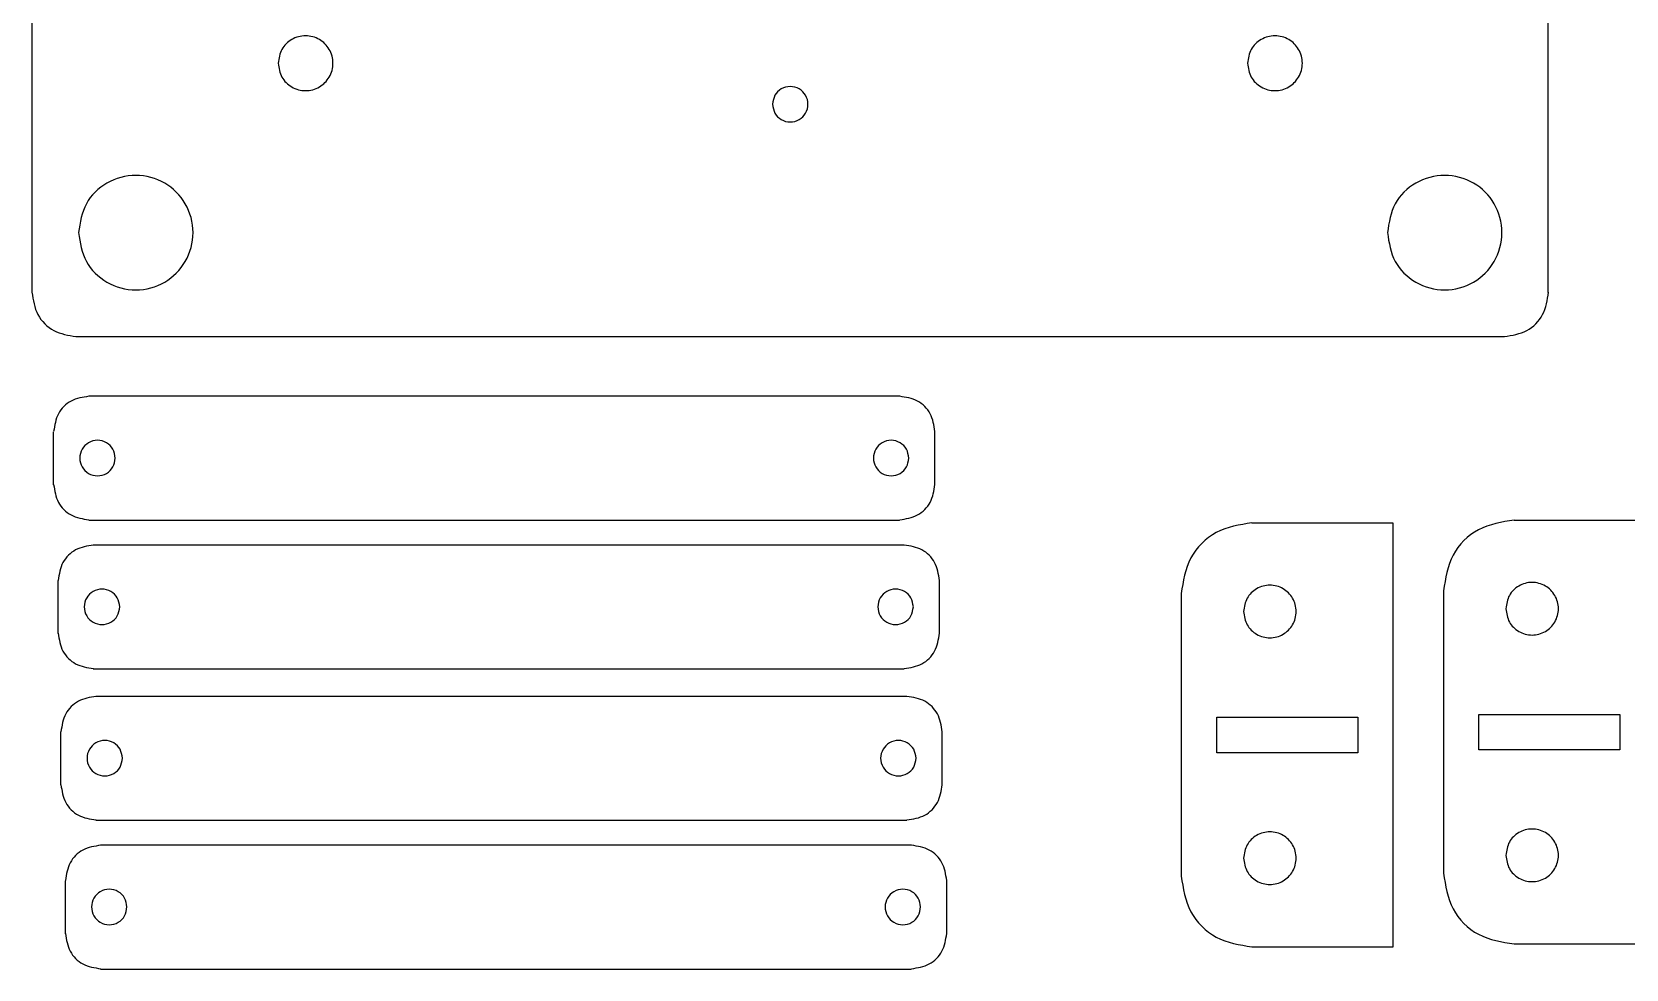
# Model space of a CAD drawing. Extents: x 5 to 194, y 2 to 286.
# Drawn here: x 4.5 to 94.9, y 7.2 to 60.4 of the extents above; entities that cross this region are included whole.
import ezdxf

# ---------------------------------------------------------------- set-up
doc = ezdxf.new("R2010")
doc.units = 0
doc.layers.add('Layer_1', color=7, linetype='CONTINUOUS')

msp = doc.modelspace()

# ---------------------------------------------------------------- linework, layer by layer
at = {"layer": 'Layer_1', "color": 7}
for p, q in [((4.508816, 126.597466), (4.508816, 45.592633)), ((90.530149, 45.592633), (90.530149, 126.597466)), ((7.006482, 43.094966), (88.032482, 43.094966)), ((53.729116, 39.70377), (7.733951, 39.70377)), ((5.723118, 37.692937), (5.723118, 34.68727)), ((55.73995, 34.68727), (55.73995, 37.692937)), ((7.733951, 32.676437), (53.729116, 32.676437)), ((96.612174, 32.659011), (88.590006, 32.659011)), ((81.735157, 32.50091), (73.71299, 32.50091)), ((81.735157, 8.476752), (81.735157, 32.50091)), ((53.984214, 31.263068), (7.989048, 31.263068)), ((5.978214, 29.252234), (5.978214, 26.246568)), ((55.995048, 26.246568), (55.995048, 29.252234)), ((69.71249, 28.50041), (69.71249, 12.477252)), ((84.589506, 28.658511), (84.589506, 12.635353)), ((7.989048, 24.235734), (53.984214, 24.235734)), ((54.140532, 22.675977), (8.145365, 22.675977)), ((71.723324, 19.483419), (71.723324, 21.494252)), ((71.723324, 21.494252), (79.724324, 21.494252)), ((79.724324, 21.494252), (79.724324, 19.483419)), ((86.60034, 19.64152), (86.60034, 21.65235)), ((86.60034, 21.65235), (94.60134, 21.65235)), ((94.60134, 21.65235), (94.60134, 19.64152)), ((6.134531, 20.665144), (6.134531, 17.65948)), ((56.151365, 17.65948), (56.151365, 20.665144)), ((79.724324, 19.483419), (71.723324, 19.483419)), ((94.60134, 19.64152), (86.60034, 19.64152)), ((8.145365, 15.648646), (54.140532, 15.648646)), ((54.395627, 14.235278), (8.400462, 14.235278)), ((6.389627, 12.224444), (6.389627, 9.218778)), ((56.40646, 9.218778), (56.40646, 12.224444)), ((73.71299, 8.476752), (79.724324, 8.476752)), ((79.724324, 8.476752), (81.735157, 8.476752)), ((88.590006, 8.634853), (94.60134, 8.634853)), ((94.60134, 8.634853), (96.612174, 8.634853)), ((8.400462, 7.207944), (54.395627, 7.207944))]:
    msp.add_line(p, q, dxfattribs=at)
for points in [[(19.249349, 59.942894), (19.016678, 59.808799), (18.814344, 59.614457), (18.691221, 59.384765)], [(20.034566, 60.1553), (19.761135, 60.1553), (19.489132, 60.081089), (19.249349, 59.942894)], [(20.819782, 59.942894), (20.582855, 60.081089), (20.307996, 60.1553), (20.034566, 60.1553)], [(21.37791, 59.384765), (21.243867, 59.614457), (21.049682, 59.808799), (20.819782, 59.942894)], [(74.240347, 59.942894), (74.007678, 59.808799), (73.805344, 59.614457), (73.682222, 59.384765)], [(75.025566, 60.1553), (74.752135, 60.1553), (74.480132, 60.081089), (74.240347, 59.942894)], [(75.810784, 59.942894), (75.573856, 60.081089), (75.298997, 60.1553), (75.025566, 60.1553)], [(76.36891, 59.384768), (76.234868, 59.614457), (76.040682, 59.808799), (75.810784, 59.942894)], [(18.691221, 59.384765), (18.564335, 59.148054), (18.521575, 58.873802), (18.478816, 58.59955)], [(21.590315, 58.59955), (21.590315, 58.873802), (21.51605, 59.148054), (21.37791, 59.384765)], [(73.682222, 59.384765), (73.555335, 59.148054), (73.512575, 58.873802), (73.469816, 58.59955)], [(76.581316, 58.59955), (76.581316, 58.873802), (76.507049, 59.148057), (76.36891, 59.384768)], [(18.478816, 58.59955), (18.521575, 58.325297), (18.564335, 58.051042), (18.691221, 57.814331)], [(21.37791, 57.814331), (21.51605, 58.051042), (21.590315, 58.325295), (21.590315, 58.59955)], [(73.469816, 58.59955), (73.512575, 58.325297), (73.555335, 58.051042), (73.682222, 57.814331)], [(76.36891, 57.814331), (76.507052, 58.051042), (76.581316, 58.325295), (76.581316, 58.59955)], [(18.691221, 57.814331), (18.814344, 57.584642), (19.016678, 57.390301), (19.249349, 57.256206)], [(19.249349, 57.256206), (19.489132, 57.11801), (19.761135, 57.0438), (20.034565, 57.0438)], [(20.034565, 57.0438), (20.307996, 57.0438), (20.582855, 57.11801), (20.819782, 57.256203)], [(20.819782, 57.256203), (21.049682, 57.390301), (21.243867, 57.584642), (21.37791, 57.814331)], [(47.02261, 57.13936), (46.872245, 57.052701), (46.741486, 56.927104), (46.661916, 56.778663)], [(47.530066, 57.276633), (47.353358, 57.276633), (47.177573, 57.228672), (47.02261, 57.13936)], [(48.037518, 57.13936), (47.884404, 57.228672), (47.706774, 57.276633), (47.530066, 57.276633)], [(48.398212, 56.778663), (48.311587, 56.927104), (48.186094, 57.052701), (48.037518, 57.13936)], [(73.682222, 57.814331), (73.805344, 57.584642), (74.007678, 57.390301), (74.240347, 57.256206)], [(74.240347, 57.256206), (74.480132, 57.11801), (74.752135, 57.0438), (75.025566, 57.0438)], [(75.025566, 57.0438), (75.298997, 57.0438), (75.573856, 57.11801), (75.810781, 57.256206)], [(75.810781, 57.256206), (76.040682, 57.390301), (76.234868, 57.584642), (76.36891, 57.814331)], [(46.661916, 56.778663), (46.579917, 56.62569), (46.552284, 56.448452), (46.524649, 56.271216)], [(46.524649, 56.271216), (46.552279, 56.093981), (46.579917, 55.916742), (46.661916, 55.763767)], [(48.535482, 56.271216), (48.535482, 56.448452), (48.487488, 56.625687), (48.398212, 56.778663)], [(48.398212, 55.763767), (48.487488, 55.916742), (48.535482, 56.093981), (48.535482, 56.271216)], [(46.661916, 55.763767), (46.741486, 55.615329), (46.872245, 55.489732), (47.02261, 55.40307)], [(47.02261, 55.40307), (47.177573, 55.313761), (47.353358, 55.2658), (47.530066, 55.2658)], [(47.530066, 55.2658), (47.706774, 55.2658), (47.884404, 55.313761), (48.037518, 55.40307)], [(48.037518, 55.40307), (48.186094, 55.489732), (48.311587, 55.615329), (48.398212, 55.763767)], [(8.763858, 51.795369), (8.27794, 51.515318), (7.855378, 51.109448), (7.598244, 50.629755)], [(10.403732, 52.238966), (9.83269, 52.238966), (9.264629, 52.083981), (8.763858, 51.795369)], [(12.043606, 51.795369), (11.5488, 52.083981), (10.974775, 52.238966), (10.403732, 52.238966)], [(13.20922, 50.629755), (12.92928, 51.109448), (12.523738, 51.515318), (12.043606, 51.795369)], [(83.016522, 51.795369), (82.530605, 51.515318), (82.108043, 51.109448), (81.85091, 50.629755)], [(84.656399, 52.238966), (84.085356, 52.238966), (83.517294, 52.083981), (83.016522, 51.795369)], [(86.296274, 51.795369), (85.801468, 52.083981), (85.227442, 52.238966), (84.656399, 52.238966)], [(87.461888, 50.629755), (87.181947, 51.109448), (86.776404, 51.515318), (86.296274, 51.795369)], [(7.598244, 50.629755), (7.33325, 50.1354), (7.243949, 49.562642), (7.154648, 48.989883)], [(13.652816, 48.989883), (13.652816, 49.562642), (13.497717, 50.1354), (13.20922, 50.629755)], [(81.85091, 50.629755), (81.585917, 50.1354), (81.496617, 49.562642), (81.407316, 48.989883)], [(87.905482, 48.989883), (87.905482, 49.562642), (87.750384, 50.1354), (87.461888, 50.629755)], [(7.154648, 48.989883), (7.243949, 48.417124), (7.33325, 47.844366), (7.598244, 47.350011)], [(13.20922, 47.350011), (13.497717, 47.844366), (13.652816, 48.417124), (13.652816, 48.989883)], [(81.407316, 48.989883), (81.496617, 48.417124), (81.585917, 47.844366), (81.85091, 47.350011)], [(87.461888, 47.350011), (87.750384, 47.844366), (87.905482, 48.417124), (87.905482, 48.989883)], [(7.598244, 47.350011), (7.855378, 46.870318), (8.27794, 46.464449), (8.763858, 46.184397)], [(12.043606, 46.184397), (12.523738, 46.464449), (12.92928, 46.870318), (13.20922, 47.350011)], [(81.85091, 47.350011), (82.108043, 46.870318), (82.530605, 46.464449), (83.016522, 46.184397)], [(86.296274, 46.184397), (86.776404, 46.464449), (87.181947, 46.870318), (87.461888, 47.350011)], [(8.763858, 46.184397), (9.264629, 45.895785), (9.83269, 45.7408), (10.403732, 45.7408)], [(10.403732, 45.7408), (10.974775, 45.7408), (11.5488, 45.895785), (12.043606, 46.184397)], [(83.016522, 46.184397), (83.517294, 45.895785), (84.085356, 45.7408), (84.656399, 45.7408)], [(84.656399, 45.7408), (85.227442, 45.7408), (85.801468, 45.895785), (86.296274, 46.184397)], [(4.508816, 45.603216), (4.577805, 45.163706), (4.646795, 44.724196), (4.851265, 44.337255)], [(90.208865, 44.337255), (90.413335, 44.724196), (90.482327, 45.163706), (90.551316, 45.603216)], [(4.851265, 44.337255), (5.04967, 43.961789), (5.375639, 43.635823), (5.751103, 43.437415)], [(89.309027, 43.437415), (89.684493, 43.63582), (90.010459, 43.961789), (90.208865, 44.337255)], [(5.751103, 43.437415), (6.138045, 43.232945), (6.577555, 43.163956), (7.017066, 43.094966)], [(88.043066, 43.094966), (88.482576, 43.163956), (88.922086, 43.232945), (89.309027, 43.437415)], [(6.73497, 39.430678), (6.435549, 39.272455), (6.175599, 39.012506), (6.017377, 38.713085)], [(7.744535, 39.70377), (7.394039, 39.648754), (7.043544, 39.593737), (6.73497, 39.430678)], [(54.749265, 39.430678), (54.440692, 39.593737), (54.090197, 39.648754), (53.7397, 39.70377)], [(55.466857, 38.713085), (55.308635, 39.012506), (55.048686, 39.272455), (54.749265, 39.430678)], [(6.017377, 38.713085), (5.854319, 38.404512), (5.799301, 38.054017), (5.744284, 37.70352)], [(55.73995, 37.70352), (55.684933, 38.054017), (55.629917, 38.404512), (55.466857, 38.713085)], [(8.231368, 37.206103), (8.054661, 37.206103), (7.877031, 37.158145), (7.723915, 37.068836)], [(8.738821, 37.068836), (8.583859, 37.158145), (8.408075, 37.206103), (8.231368, 37.206103)], [(53.252866, 37.206103), (53.076161, 37.206103), (52.898531, 37.158145), (52.745414, 37.068836)], [(53.760319, 37.068836), (53.605359, 37.158145), (53.429574, 37.206103), (53.252866, 37.206103)], [(7.36322, 36.708139), (7.273945, 36.555163), (7.225951, 36.377925), (7.225951, 36.200687)], [(7.225951, 36.200687), (7.225951, 36.023448), (7.273945, 35.84621), (7.36322, 35.693234)], [(7.723915, 37.068836), (7.57534, 36.982174), (7.449846, 36.85658), (7.36322, 36.708139)], [(9.099516, 36.708139), (9.019947, 36.85658), (8.889186, 36.982174), (8.738821, 37.068836)], [(9.236785, 36.200687), (9.209149, 36.377925), (9.181517, 36.555163), (9.099516, 36.708139)], [(9.099516, 35.693234), (9.181517, 35.84621), (9.20915, 36.023448), (9.236785, 36.200687)], [(52.38472, 36.708139), (52.295444, 36.555163), (52.24745, 36.377925), (52.24745, 36.200687)], [(52.24745, 36.200687), (52.24745, 36.023448), (52.295444, 35.84621), (52.38472, 35.693234)], [(52.745414, 37.068836), (52.596838, 36.982174), (52.471345, 36.85658), (52.38472, 36.708139)], [(54.121016, 36.708139), (54.041446, 36.85658), (53.910687, 36.982174), (53.760319, 37.068836)], [(54.258283, 36.200687), (54.230654, 36.377925), (54.203016, 36.555163), (54.121016, 36.708139)], [(54.121016, 35.693234), (54.203016, 35.84621), (54.230651, 36.023448), (54.258283, 36.200687)], [(7.36322, 35.693234), (7.449846, 35.544797), (7.57534, 35.419199), (7.723915, 35.33254)], [(7.723915, 35.33254), (7.877031, 35.243228), (8.054661, 35.19527), (8.231368, 35.19527)], [(8.231368, 35.19527), (8.408075, 35.19527), (8.583859, 35.243228), (8.738821, 35.33254)], [(8.738821, 35.33254), (8.889186, 35.419199), (9.019947, 35.544797), (9.099516, 35.693234)], [(52.38472, 35.693234), (52.471345, 35.544797), (52.596838, 35.419199), (52.745414, 35.33254)], [(52.745414, 35.33254), (52.898531, 35.243228), (53.076161, 35.19527), (53.252866, 35.19527)], [(53.252866, 35.19527), (53.429574, 35.19527), (53.605359, 35.243228), (53.760319, 35.33254)], [(53.760319, 35.33254), (53.910687, 35.419199), (54.041446, 35.544797), (54.121016, 35.693234)], [(5.744284, 34.697853), (5.799303, 34.347359), (5.85432, 33.996867), (6.017377, 33.688294)], [(55.466857, 33.688288), (55.629917, 33.996864), (55.684933, 34.347359), (55.73995, 34.697853)], [(6.017377, 33.688294), (6.1756, 33.388873), (6.435549, 33.128921), (6.73497, 32.970699)], [(54.749265, 32.970696), (55.048686, 33.128918), (55.308635, 33.388867), (55.466857, 33.688288)], [(6.73497, 32.970699), (7.043543, 32.807639), (7.394038, 32.752623), (7.744535, 32.697603)], [(53.7397, 32.697603), (54.090197, 32.75262), (54.440692, 32.807639), (54.749265, 32.970696)], [(88.60059, 32.680178), (87.897743, 32.569852), (87.1949, 32.459525), (86.576119, 32.132548)], [(71.699101, 31.974447), (71.098676, 31.657165), (70.5774, 31.135892), (70.26012, 30.535467)], [(73.723574, 32.522077), (73.020727, 32.411751), (72.317881, 32.301427), (71.699101, 31.974447)], [(86.576119, 32.132548), (85.975692, 31.815266), (85.454419, 31.293993), (85.137136, 30.693565)], [(6.990066, 30.989975), (6.690644, 30.831753), (6.430695, 30.571804), (6.272473, 30.272383)], [(7.99963, 31.263068), (7.649135, 31.208051), (7.298639, 31.153035), (6.990066, 30.989975)], [(55.00436, 30.989975), (54.695787, 31.153035), (54.345292, 31.208051), (53.994798, 31.263068)], [(55.721955, 30.272383), (55.563733, 30.571804), (55.303784, 30.831753), (55.00436, 30.989975)], [(6.272473, 30.272383), (6.109415, 29.96381), (6.054397, 29.613315), (5.99938, 29.262818)], [(55.995048, 29.262818), (55.940028, 29.613315), (55.885012, 29.96381), (55.721955, 30.272383)], [(70.26012, 30.535467), (69.93314, 29.916686), (69.822814, 29.21384), (69.71249, 28.510994)], [(85.137136, 30.693565), (84.810156, 30.074787), (84.699833, 29.371941), (84.589506, 28.669095)], [(74.739574, 28.987244), (74.477302, 28.987244), (74.216401, 28.916062), (73.986407, 28.78351)], [(75.49274, 28.78351), (75.265483, 28.916062), (75.001843, 28.987244), (74.739574, 28.987244)], [(88.863423, 28.941608), (88.64025, 28.812988), (88.446175, 28.626578), (88.328076, 28.406264)], [(89.61659, 29.145342), (89.35432, 29.145342), (89.09342, 29.074162), (88.863423, 28.941608)], [(90.369756, 28.941608), (90.142499, 29.074162), (89.878859, 29.145342), (89.61659, 29.145342)], [(90.905103, 28.406264), (90.776531, 28.626578), (90.590273, 28.812988), (90.369756, 28.941608)], [(7.618316, 28.267437), (7.529042, 28.114461), (7.481047, 27.937223), (7.481047, 27.759984)], [(7.979011, 28.628134), (7.830436, 28.541472), (7.704943, 28.415877), (7.618316, 28.267437)], [(8.486464, 28.765401), (8.309757, 28.765401), (8.132127, 28.717443), (7.979011, 28.628134)], [(8.993916, 28.628134), (8.838955, 28.717443), (8.663171, 28.765401), (8.486464, 28.765401)], [(9.354612, 28.267437), (9.275043, 28.415877), (9.144282, 28.541472), (8.993916, 28.628134)], [(9.49188, 27.759984), (9.464245, 27.937223), (9.436613, 28.114461), (9.354612, 28.267437)], [(52.639815, 28.267437), (52.550542, 28.114461), (52.502548, 27.937223), (52.502548, 27.759984)], [(53.000512, 28.628134), (52.851936, 28.541472), (52.726443, 28.415877), (52.639815, 28.267437)], [(53.507964, 28.765401), (53.331256, 28.765401), (53.153626, 28.717443), (53.000512, 28.628134)], [(54.015417, 28.628134), (53.860454, 28.717443), (53.684669, 28.765401), (53.507964, 28.765401)], [(54.376111, 28.267437), (54.296541, 28.415877), (54.165782, 28.541472), (54.015417, 28.628134)], [(54.513381, 27.759984), (54.485751, 27.937223), (54.458113, 28.114461), (54.376111, 28.267437)], [(73.45106, 28.248166), (73.329352, 28.021115), (73.288336, 27.758053), (73.247324, 27.494994)], [(73.986407, 28.78351), (73.763232, 28.654887), (73.569156, 28.46848), (73.45106, 28.248166)], [(76.028087, 28.248166), (75.899515, 28.46848), (75.713254, 28.654887), (75.49274, 28.78351)], [(76.231824, 27.494994), (76.231824, 27.758053), (76.160591, 28.021115), (76.028087, 28.248166)], [(88.328076, 28.406264), (88.206367, 28.179213), (88.165352, 27.916154), (88.12434, 27.653095)], [(91.10884, 27.653095), (91.10884, 27.916154), (91.037607, 28.179216), (90.905103, 28.406264)], [(7.481047, 27.759984), (7.481047, 27.582746), (7.529042, 27.405508), (7.618316, 27.252532)], [(7.618316, 27.252532), (7.704943, 27.104094), (7.830436, 26.978497), (7.979011, 26.891838)], [(8.993916, 26.891838), (9.144282, 26.978497), (9.275043, 27.104094), (9.354612, 27.252532)], [(9.354612, 27.252532), (9.436613, 27.405508), (9.464247, 27.582746), (9.49188, 27.759984)], [(52.502548, 27.759984), (52.502548, 27.582746), (52.550542, 27.405508), (52.639815, 27.252532)], [(52.639815, 27.252532), (52.726443, 27.104094), (52.851936, 26.978497), (53.000512, 26.891838)], [(54.015417, 26.891838), (54.165782, 26.978497), (54.296541, 27.104094), (54.376111, 27.252532)], [(54.376111, 27.252532), (54.458113, 27.405508), (54.485746, 27.582746), (54.513381, 27.759984)], [(73.247324, 27.494994), (73.288336, 27.231931), (73.329352, 26.968872), (73.45106, 26.741822)], [(76.028087, 26.741822), (76.160591, 26.968872), (76.231824, 27.231931), (76.231824, 27.494994)], [(88.12434, 27.653095), (88.165352, 27.390032), (88.206367, 27.126973), (88.328076, 26.899922)], [(90.905103, 26.899922), (91.037607, 27.126973), (91.10884, 27.390032), (91.10884, 27.653095)], [(5.99938, 26.257151), (6.054398, 25.906659), (6.109416, 25.556165), (6.272473, 25.247591)], [(7.979011, 26.891838), (8.132127, 26.802529), (8.309757, 26.754568), (8.486464, 26.754568)], [(8.486464, 26.754568), (8.663171, 26.754568), (8.838955, 26.802529), (8.993916, 26.891838)], [(53.000512, 26.891838), (53.153626, 26.802529), (53.331256, 26.754568), (53.507964, 26.754568)], [(53.507964, 26.754568), (53.684669, 26.754568), (53.860454, 26.802529), (54.015417, 26.891838)], [(55.721955, 25.247586), (55.885012, 25.556162), (55.940028, 25.906657), (55.995048, 26.257151)], [(73.45106, 26.741822), (73.569156, 26.521508), (73.763232, 26.3351), (73.986407, 26.206477)], [(75.49274, 26.206477), (75.713254, 26.3351), (75.899515, 26.521508), (76.028087, 26.741822)], [(88.328076, 26.899922), (88.446175, 26.679608), (88.640247, 26.493198), (88.863423, 26.364578)], [(88.863423, 26.364578), (89.09342, 26.232024), (89.35432, 26.160845), (89.61659, 26.160845)], [(89.61659, 26.160845), (89.878862, 26.160845), (90.142499, 26.232024), (90.369756, 26.364578)], [(90.369756, 26.364578), (90.590273, 26.493198), (90.776531, 26.679608), (90.905103, 26.899922)], [(73.986407, 26.206477), (74.216401, 26.073923), (74.477302, 26.002744), (74.739574, 26.002744)], [(74.739574, 26.002744), (75.001843, 26.002744), (75.265483, 26.073923), (75.49274, 26.206477)], [(6.272473, 25.247591), (6.430695, 24.948171), (6.690645, 24.688219), (6.990066, 24.529996)], [(6.990066, 24.529996), (7.29864, 24.366937), (7.649135, 24.31192), (7.99963, 24.256901)], [(53.994798, 24.256901), (54.345292, 24.31192), (54.695787, 24.366937), (55.00436, 24.529993)], [(55.00436, 24.529993), (55.303784, 24.688216), (55.563733, 24.948165), (55.721955, 25.247586)], [(8.155948, 22.675977), (7.805454, 22.620961), (7.454958, 22.565944), (7.146384, 22.402885)], [(55.160677, 22.402885), (54.852104, 22.565944), (54.501609, 22.620961), (54.151115, 22.675977)], [(7.146384, 22.402885), (6.846963, 22.244662), (6.587013, 21.984713), (6.428791, 21.685292)], [(55.878273, 21.685292), (55.72005, 21.984713), (55.460101, 22.244662), (55.160677, 22.402885)], [(6.428791, 21.685292), (6.265733, 21.376719), (6.210715, 21.026224), (6.155698, 20.675727)], [(56.151365, 20.675727), (56.096346, 21.026224), (56.041329, 21.376719), (55.878273, 21.685292)], [(8.135329, 20.041043), (7.986754, 19.954381), (7.86126, 19.828786), (7.774634, 19.680346)], [(8.642782, 20.17831), (8.466075, 20.17831), (8.288445, 20.130352), (8.135329, 20.041043)], [(9.150235, 20.041043), (8.995273, 20.130352), (8.819489, 20.17831), (8.642782, 20.17831)], [(9.51093, 19.680346), (9.431361, 19.828786), (9.3006, 19.954381), (9.150235, 20.041043)], [(53.156829, 20.041043), (53.008253, 19.954381), (52.88276, 19.828786), (52.796132, 19.680346)], [(53.664282, 20.17831), (53.487574, 20.17831), (53.309943, 20.130352), (53.156829, 20.041043)], [(54.171734, 20.041043), (54.016771, 20.130352), (53.840989, 20.17831), (53.664282, 20.17831)], [(54.532428, 19.680346), (54.452861, 19.828786), (54.322099, 19.954381), (54.171734, 20.041043)], [(7.774634, 19.680346), (7.68536, 19.52737), (7.637365, 19.350132), (7.637365, 19.172894)], [(7.637365, 19.172894), (7.637365, 18.995655), (7.68536, 18.818417), (7.774634, 18.665441)], [(9.648198, 19.172894), (9.620563, 19.350132), (9.592931, 19.52737), (9.51093, 19.680346)], [(9.51093, 18.665441), (9.592931, 18.818417), (9.620564, 18.995655), (9.648198, 19.172894)], [(52.796132, 19.680346), (52.70686, 19.52737), (52.658865, 19.350132), (52.658865, 19.172894)], [(52.658865, 19.172894), (52.658865, 18.995655), (52.70686, 18.818417), (52.796132, 18.665441)], [(54.669698, 19.172894), (54.642069, 19.350132), (54.614431, 19.52737), (54.532428, 19.680346)], [(54.532428, 18.665441), (54.614431, 18.818417), (54.642063, 18.995655), (54.669698, 19.172894)], [(7.774634, 18.665441), (7.86126, 18.517003), (7.986754, 18.391406), (8.135329, 18.304747)], [(8.135329, 18.304747), (8.288445, 18.215438), (8.466075, 18.16748), (8.642782, 18.16748)], [(8.642782, 18.16748), (8.819489, 18.16748), (8.995273, 18.215438), (9.150235, 18.304747)], [(9.150235, 18.304747), (9.3006, 18.391406), (9.431361, 18.517003), (9.51093, 18.665441)], [(52.796132, 18.665441), (52.88276, 18.517003), (53.008253, 18.391406), (53.156829, 18.304747)], [(53.156829, 18.304747), (53.309943, 18.215438), (53.487574, 18.16748), (53.664282, 18.16748)], [(53.664282, 18.16748), (53.840989, 18.16748), (54.016771, 18.215438), (54.171734, 18.304747)], [(54.171734, 18.304747), (54.322099, 18.391406), (54.452861, 18.517003), (54.532428, 18.665441)], [(6.155698, 17.670063), (6.210717, 17.319571), (6.265734, 16.96908), (6.428791, 16.660498)], [(55.878273, 16.660498), (56.041329, 16.96908), (56.096346, 17.319571), (56.151365, 17.670063)], [(6.428791, 16.660498), (6.587013, 16.361088), (6.846962, 16.101133), (7.146383, 15.94292)], [(55.160677, 15.942891), (55.460101, 16.101133), (55.72005, 16.361088), (55.878273, 16.660498)], [(7.146383, 15.94292), (7.454957, 15.779852), (7.805452, 15.724818), (8.155948, 15.669813)], [(54.151115, 15.669813), (54.501609, 15.724818), (54.852104, 15.779852), (55.160677, 15.942891)], [(73.986407, 14.792349), (73.763232, 14.663712), (73.569156, 14.477305), (73.45106, 14.257002)], [(74.739574, 14.996085), (74.477302, 14.996085), (74.216401, 14.924909), (73.986407, 14.792349)], [(75.49274, 14.792349), (75.265483, 14.924909), (75.001843, 14.996085), (74.739574, 14.996085)], [(76.028087, 14.257002), (75.899515, 14.477305), (75.713257, 14.663712), (75.49274, 14.792349)], [(88.863423, 14.95045), (88.64025, 14.821813), (88.446175, 14.635405), (88.328076, 14.415103)], [(89.61659, 15.154186), (89.35432, 15.154186), (89.09342, 15.08301), (88.863423, 14.95045)], [(90.369756, 14.95045), (90.142499, 15.08301), (89.878862, 15.154186), (89.61659, 15.154186)], [(90.905103, 14.415103), (90.776531, 14.635405), (90.590273, 14.821813), (90.369756, 14.95045)], [(7.40148, 13.962171), (7.102058, 13.803957), (6.842109, 13.544002), (6.683887, 13.244593)], [(8.411045, 14.235278), (8.060549, 14.180244), (7.710054, 14.125239), (7.40148, 13.962171)], [(55.415775, 13.962171), (55.107202, 14.125239), (54.756704, 14.180244), (54.40621, 14.235278)], [(56.133368, 13.244593), (55.975145, 13.544002), (55.715196, 13.803957), (55.415775, 13.962171)], [(73.45106, 14.257002), (73.329352, 14.029954), (73.288336, 13.766895), (73.247324, 13.503835)], [(76.231824, 13.503835), (76.231824, 13.766895), (76.160588, 14.029954), (76.028087, 14.257002)], [(88.328076, 14.415103), (88.206367, 14.188055), (88.165355, 13.924996), (88.12434, 13.661936)], [(88.12434, 13.661936), (88.165355, 13.398877), (88.206367, 13.135818), (88.328076, 12.90877)], [(91.10884, 13.661936), (91.10884, 13.924996), (91.037607, 14.188055), (90.905103, 14.415103)], [(90.905103, 12.90877), (91.037607, 13.135818), (91.10884, 13.398877), (91.10884, 13.661936)], [(6.683887, 13.244593), (6.520829, 12.936011), (6.465812, 12.585519), (6.410795, 12.235028)], [(56.40646, 12.235028), (56.351443, 12.585519), (56.296427, 12.936011), (56.133368, 13.244593)], [(73.247324, 13.503835), (73.288336, 13.240776), (73.329352, 12.977717), (73.45106, 12.750669)], [(73.45106, 12.750669), (73.569156, 12.530338), (73.763232, 12.34393), (73.986407, 12.215322)], [(75.49274, 12.215322), (75.713257, 12.34393), (75.899515, 12.530338), (76.028087, 12.750669)], [(76.028087, 12.750669), (76.160588, 12.977717), (76.231824, 13.240776), (76.231824, 13.503835)], [(88.328076, 12.90877), (88.446175, 12.688439), (88.64025, 12.502031), (88.863423, 12.373423)], [(90.369756, 12.373423), (90.590273, 12.502031), (90.776531, 12.688439), (90.905103, 12.90877)], [(69.71249, 12.487835), (69.822814, 11.784989), (69.93314, 11.082143), (70.26012, 10.463371)], [(73.986407, 12.215322), (74.216401, 12.082762), (74.477302, 12.011585), (74.739574, 12.011585)], [(74.739574, 12.011585), (75.001843, 12.011585), (75.265483, 12.082762), (75.49274, 12.215322)], [(84.589506, 12.645936), (84.699833, 11.94309), (84.810156, 11.240244), (85.137136, 10.621472)], [(88.863423, 12.373423), (89.09342, 12.240863), (89.35432, 12.169686), (89.61659, 12.169686)], [(89.61659, 12.169686), (89.878862, 12.169686), (90.142499, 12.240863), (90.369756, 12.373423)], [(8.02973, 11.239658), (7.940455, 11.086665), (7.892461, 10.90943), (7.892461, 10.732194)], [(8.390425, 11.600338), (8.24185, 11.513668), (8.116356, 11.388079), (8.02973, 11.239658)], [(8.897878, 11.737611), (8.721171, 11.737611), (8.543541, 11.689661), (8.390425, 11.600338)], [(9.40533, 11.600338), (9.250369, 11.689661), (9.074585, 11.737611), (8.897878, 11.737611)], [(9.766026, 11.239658), (9.686457, 11.388079), (9.555696, 11.513668), (9.40533, 11.600338)], [(9.903295, 10.732194), (9.875659, 10.90943), (9.848027, 11.086665), (9.766026, 11.239658)], [(53.05123, 11.239658), (52.961955, 11.086665), (52.91396, 10.90943), (52.91396, 10.732194)], [(53.411924, 11.600338), (53.263348, 11.513668), (53.137855, 11.388079), (53.05123, 11.239658)], [(53.919377, 11.737611), (53.742669, 11.737611), (53.565041, 11.689661), (53.411924, 11.600338)], [(54.426829, 11.600338), (54.271869, 11.689661), (54.096084, 11.737611), (53.919377, 11.737611)], [(54.787526, 11.239658), (54.707956, 11.388079), (54.577197, 11.513668), (54.426829, 11.600338)], [(54.924793, 10.732194), (54.897164, 10.90943), (54.869526, 11.086665), (54.787526, 11.239658)], [(7.892461, 10.732194), (7.892461, 10.554959), (7.940455, 10.377723), (8.02973, 10.22473)], [(8.02973, 10.22473), (8.116356, 10.07631), (8.24185, 9.950693), (8.390425, 9.86405)], [(9.40533, 9.86405), (9.555696, 9.950693), (9.686457, 10.07631), (9.766026, 10.22473)], [(9.766026, 10.22473), (9.848027, 10.377723), (9.875661, 10.554959), (9.903295, 10.732194)], [(52.91396, 10.732194), (52.91396, 10.554959), (52.961955, 10.377723), (53.05123, 10.22473)], [(53.05123, 10.22473), (53.137855, 10.07631), (53.263348, 9.950693), (53.411924, 9.86405)], [(54.426829, 9.86405), (54.577197, 9.950693), (54.707956, 10.07631), (54.787526, 10.22473)], [(54.787526, 10.22473), (54.869526, 10.377723), (54.897161, 10.554959), (54.924793, 10.732194)], [(70.26012, 10.463371), (70.577403, 9.862943), (71.098676, 9.34165), (71.699103, 9.024376)], [(85.137136, 10.621472), (85.454419, 10.021044), (85.975692, 9.499751), (86.576119, 9.182477)], [(6.410795, 9.229361), (6.465812, 8.878869), (6.52083, 8.528377), (6.683887, 8.219796)], [(8.390425, 9.86405), (8.543541, 9.774727), (8.721171, 9.726778), (8.897878, 9.726778)], [(8.897878, 9.726778), (9.074585, 9.726778), (9.250369, 9.774727), (9.40533, 9.86405)], [(53.411924, 9.86405), (53.565041, 9.774727), (53.742669, 9.726778), (53.919377, 9.726778)], [(53.919377, 9.726778), (54.096084, 9.726778), (54.271869, 9.774727), (54.426829, 9.86405)], [(56.133368, 8.219796), (56.296427, 8.528377), (56.351443, 8.878869), (56.40646, 9.229361)], [(86.576119, 9.182477), (87.1949, 8.855494), (87.897743, 8.745174), (88.60059, 8.634853)], [(6.683887, 8.219796), (6.84211, 7.920386), (7.102059, 7.660431), (7.40148, 7.502217)], [(55.415775, 7.502189), (55.715196, 7.660431), (55.975145, 7.920386), (56.133368, 8.219796)], [(71.699103, 9.024376), (72.317881, 8.697393), (73.020727, 8.587073), (73.723574, 8.476752)], [(7.40148, 7.502217), (7.710054, 7.339149), (8.060549, 7.284116), (8.411045, 7.229111)], [(54.40621, 7.229111), (54.756704, 7.284116), (55.107202, 7.339149), (55.415775, 7.502189)]]:
    msp.add_open_spline(points, degree=3, dxfattribs=at)

doc.saveas('drawing.dxf')
